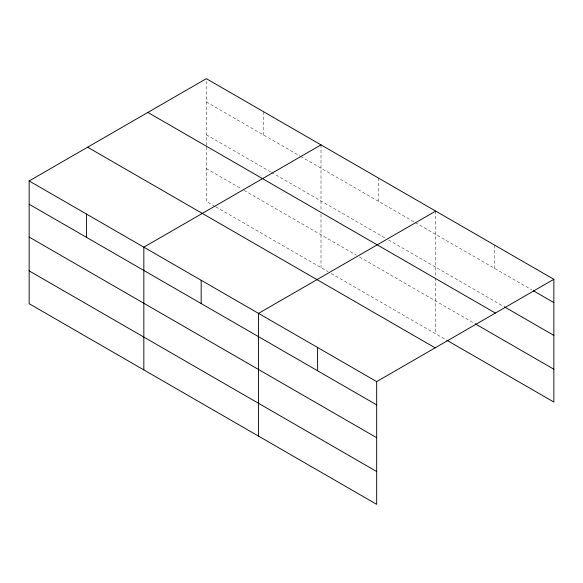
<?xml version="1.0" encoding="UTF-8"?>
<svg xmlns="http://www.w3.org/2000/svg" width="583" height="583" viewBox="0 0 583 583"><rect width="100%" height="100%" fill="white"/><g stroke="black" fill="none" stroke-linecap="round" stroke-linejoin="round"><path stroke-width="0.44" stroke-dasharray="2.92 2.19" d="M206.324 145.444L206.324 78.669M206.324 101.952L299.8 155.916M300.588 156.368L414.484 222.13M415.271 222.582L531.791 289.86M206.324 134.768L270.738 171.956M271.525 172.408L385.421 238.17M388.562 239.985L503.435 306.301M206.324 168.582L240.888 188.535M244.029 190.35L356.359 255.201M359.5 257.016L474.292 323.288M214.967 206.389L206.324 201.397L206.324 146.333M215.754 206.841L328.076 271.693M331.217 273.507L445.929 339.736M494.77 245.203L494.77 268.486M435.69 211.09L435.69 276.976M435.69 277.872L435.69 333.826M378.352 177.983L378.352 201.266M321.007 144.883L321.007 210.769M321.007 214.325L321.007 267.612M263.669 111.776L263.669 135.059"/><path stroke-width="0.87" d="M376.676 437.702L376.676 381.603L29.15 180.956L29.15 303.692L376.676 504.331L376.676 437.702L29.15 237.062M446.716 340.188L553.85 402.044L553.85 279.308L206.324 78.669L29.15 180.956M321.007 144.883L143.833 247.17L143.833 369.899M435.69 211.09L258.517 313.384L258.517 436.113M376.676 381.603L553.85 279.308M533.372 290.764L553.85 302.592M504.222 306.76L553.85 335.407M147.856 112.424L495.382 313.064M475.079 323.747L553.85 369.221M87.618 147.2L435.144 347.847M29.15 204.239L376.676 404.886M29.15 270.869L376.676 471.516M317.597 347.49L317.597 370.773M201.171 280.277L201.171 303.561M86.488 214.063L86.488 237.347"/></g></svg>
